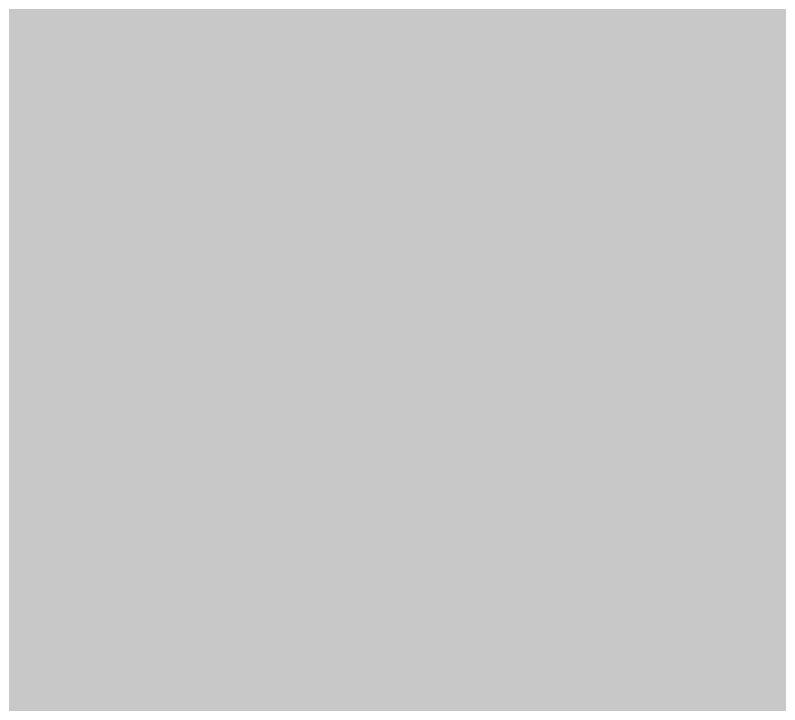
# Model space of a CAD drawing. Header units: metres. Extents: x -6 to 1255, y -2 to 532.
# Drawn here: x 831.01 to 836.43, y 94.07 to 98.96 of the extents above; entities that cross this region are included whole.
import ezdxf

# ---------------------------------------------------------------- set-up
doc = ezdxf.new("R2010")
doc.units = ezdxf.units.M
doc.header["$MEASUREMENT"] = 0
doc.layers.add('TPX_BUILDINGS_HATCH', color=7, linetype='CONTINUOUS', lineweight=0, true_color=0xf0f0f0)

msp = doc.modelspace()

# ---------------------------------------------------------------- hatches: boundary and pattern name
at = {"layer": 'TPX_BUILDINGS_HATCH'}
msp.add_hatch(color=256, dxfattribs=at).paths.add_polyline_path([(816.4482, 98.8748), (816.3782, 98.4648), (816.3882, 97.8648), (816.4782, 97.4648), (816.6282, 97.0848), (816.9682, 96.5748), (817.4182, 96.1548), (817.9582, 95.8543), (824.5282, 94.1943), (824.7287, 94.1448), (828.0707, 93.3183), (827.8332, 92.3358), (831.5907, 91.4013), (831.8352, 92.3878), (835.0347, 91.5968), (835.2877, 91.5343), (842.0877, 90.0543), (843.4277, 93.4043), (843.6877, 94.0643), (843.8082, 94.3653), (845.2177, 97.8843), (845.2877, 98.0543), (846.7382, 101.6843), (846.8907, 102.0708), (847.0582, 102.4943), (848.7182, 106.6543), (848.7882, 106.8343), (850.3382, 110.7143), (850.4197, 110.9183), (850.5582, 111.2643), (852.3782, 115.8643), (852.4682, 116.0843), (852.7882, 116.9143), (854.1582, 120.4143), (845.6182, 121.4243), (845.4567, 121.4438), (845.5842, 122.5473), (841.7792, 122.9983), (841.6492, 121.8998), (841.5282, 121.9143), (833.3282, 122.8943), (832.7682, 122.9043), (832.2282, 122.8143), (831.8182, 122.6643), (831.1682, 122.2343), (830.6682, 121.6443), (828.2677, 117.8438), (827.4307, 118.3723), (825.4032, 115.1618), (826.2407, 114.6328), (820.7777, 105.9538), (819.9857, 106.4523), (817.9497, 103.2178), (818.7407, 102.7198), (816.6782, 99.4448), (816.4482, 98.8748)])

doc.saveas('drawing.dxf')
